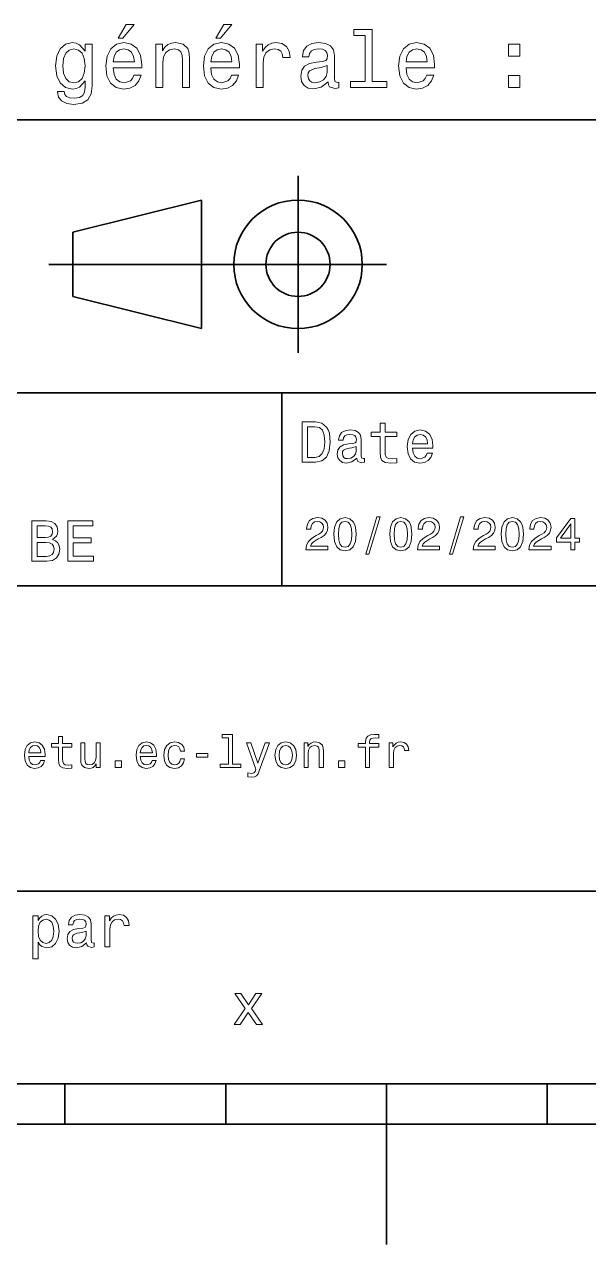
# Model space of a CAD drawing. Extents: x 0 to 297, y 0 to 210.
# Drawn here: x 126 to 161.1, y 0 to 75.9 of the extents above; entities that cross this region are included whole.
import ezdxf

# ---------------------------------------------------------------- set-up
doc = ezdxf.new("R2010")
doc.units = 0

msp = doc.modelspace()

# ---------------------------------------------------------------- linework, layer by layer
at = {"color": 7, "lineweight": 35}
for p, q in [((97.543045, 70), (287.54303, 70)), ((127.5, 61), (148.5, 61)), ((97, 53), (162, 53)), ((97, 41), (162, 41)), ((97, 22), (162, 22)), ((10, 10), (287, 10)), ((97, 10), (287, 10)), ((98.5, 7.5), (198.5, 7.5))]:
    msp.add_line(p, q, dxfattribs=at)
at = {"color": 7, "lineweight": 35, "ltscale": 0.275}
msp.add_line((143, 55.5), (143, 66.5), dxfattribs=at)
at = {"color": 7, "lineweight": 35, "ltscale": 0.206155}
for p, q in [((129, 63), (137, 65)), ((137, 57), (129, 59))]:
    msp.add_line(p, q, dxfattribs=at)
at = {"color": 7, "lineweight": 35, "ltscale": 0.2}
msp.add_line((137, 65), (137, 57), dxfattribs=at)
at = {"color": 7, "lineweight": 35, "ltscale": 0.1}
msp.add_line((129, 59), (129, 63), dxfattribs=at)
at = {"color": 7, "lineweight": 35, "ltscale": 0.3}
msp.add_line((142, 41), (142, 53), dxfattribs=at)
at = {"color": 7, "lineweight": 35, "ltscale": 0.0625}
for p, q in [((128.5, 10), (128.5, 7.5)), ((138.5, 10), (138.5, 7.5)), ((158.5, 10), (158.5, 7.5))]:
    msp.add_line(p, q, dxfattribs=at)
at = {"color": 7, "lineweight": 35, "ltscale": 0.25}
msp.add_line((148.5, 10), (148.5, 0), dxfattribs=at)
at = {"color": 7, "lineweight": 13}
for points in [[(131.811371, 75.074814), (132.108917, 75.074814), (132.809937, 75.932159), (132.315704, 75.932159)], [(137.883423, 75.074814), (138.180969, 75.074814), (138.881973, 75.932159), (138.387741, 75.932159)], [(147.178085, 75.246284), (147.178085, 72.371643), (146.265259, 72.371643), (146.265259, 71.998444), (148.529663, 71.998444), (148.529663, 72.371643), (147.621887, 72.371643), (147.621887, 75.619484), (146.482117, 75.619484), (146.482117, 75.246284)], [(130.187454, 72.119484), (130.187454, 74.706657), (129.763824, 74.706657), (129.763824, 74.267899), (129.415848, 74.666313), (129.204025, 74.767174), (128.966995, 74.802475), (128.538315, 74.701614), (128.205475, 74.419189), (127.988609, 73.965302), (127.912964, 73.355072), (127.988609, 72.739799), (128.205475, 72.285904), (128.538315, 71.998444), (128.966995, 71.902626), (129.209076, 71.937927), (129.410797, 72.028702), (129.763824, 72.411987), (129.763824, 72.028702), (129.72348, 71.726112), (129.612534, 71.509247), (129.400711, 71.383171), (129.082993, 71.337784), (128.805618, 71.368042), (128.608932, 71.443687), (128.492935, 71.574814), (128.457626, 71.751328), (128.028961, 71.751328), (128.028961, 71.731155), (128.094513, 71.408386), (128.296249, 71.166313), (128.619019, 71.009972), (129.05777, 70.954498), (129.582275, 71.030144), (129.930252, 71.241959), (130.126938, 71.610115)], [(131.503738, 73.223946), (133.278961, 73.223946), (133.283997, 73.430717), (133.203308, 74.010689), (132.9814, 74.444412), (132.628372, 74.706657), (132.159363, 74.802475), (131.700424, 74.701614), (131.347397, 74.419189), (131.120453, 73.960258), (131.039764, 73.355072), (131.115417, 72.734756), (131.342346, 72.280861), (131.690338, 71.998444), (132.144226, 71.902626), (132.537598, 71.968185), (132.860367, 72.139656), (133.097397, 72.411987), (133.233566, 72.775101), (132.7948, 72.775101), (132.704025, 72.573372), (132.572906, 72.422073), (132.199707, 72.301041), (131.912231, 72.356514), (131.695374, 72.533028), (131.554169, 72.820488), (131.503738, 73.208817)], [(131.503738, 73.597145), (131.559204, 73.945129), (131.695374, 74.202332), (131.902161, 74.358673), (132.174484, 74.414146), (132.441772, 74.358673), (132.64856, 74.202332), (132.774628, 73.945129), (132.820023, 73.597145)], [(134.151428, 71.998444), (134.59523, 71.998444), (134.59523, 73.561844), (134.640625, 73.919914), (134.78688, 74.182159), (135.013824, 74.343544), (135.316422, 74.40406), (135.558487, 74.35363), (135.709793, 74.217461), (135.785431, 73.990517), (135.810654, 73.687927), (135.810654, 71.998444), (136.254456, 71.998444), (136.254456, 73.778702), (136.234283, 74.136772), (136.143509, 74.434326), (135.845947, 74.706657), (135.381989, 74.802475), (135.124771, 74.767174), (134.907913, 74.671356), (134.721313, 74.509972), (134.575058, 74.293114), (134.575058, 74.706657), (134.151428, 74.706657)], [(137.575775, 73.223946), (139.350998, 73.223946), (139.356049, 73.430717), (139.275345, 74.010689), (139.053452, 74.444412), (138.700424, 74.706657), (138.2314, 74.802475), (137.772461, 74.701614), (137.419434, 74.419189), (137.192505, 73.960258), (137.111801, 73.355072), (137.187454, 72.734756), (137.414398, 72.280861), (137.76239, 71.998444), (138.216278, 71.902626), (138.60965, 71.968185), (138.932404, 72.139656), (139.169434, 72.411987), (139.305603, 72.775101), (138.866852, 72.775101), (138.776062, 72.573372), (138.644943, 72.422073), (138.271744, 72.301041), (137.984283, 72.356514), (137.767426, 72.533028), (137.626221, 72.820488), (137.575775, 73.208817)], [(137.575775, 73.597145), (137.631256, 73.945129), (137.767426, 74.202332), (137.974197, 74.358673), (138.246536, 74.414146), (138.513824, 74.358673), (138.720596, 74.202332), (138.84668, 73.945129), (138.892059, 73.597145)], [(140.389908, 71.998444), (140.83371, 71.998444), (140.83371, 73.546715), (140.879089, 73.919914), (141.015259, 74.187202), (141.237167, 74.348587), (141.534714, 74.40406), (141.756622, 74.368759), (141.923035, 74.267899), (142.023911, 74.096428), (142.059204, 73.864441), (142.508057, 73.864441), (142.44754, 74.272942), (142.281113, 74.565445), (142.003738, 74.741959), (141.625488, 74.802475), (141.368286, 74.762131), (141.146393, 74.66127), (140.949707, 74.489799), (140.793365, 74.257813), (140.793365, 74.706657), (140.389908, 74.706657)], [(144.868286, 72.351471), (144.868286, 72.336342), (144.893509, 72.164871), (144.969147, 72.043831), (145.28688, 71.948013), (145.533997, 71.988358), (145.533997, 72.331299), (145.428085, 72.31617), (145.28688, 72.381729), (145.261658, 72.583458), (145.261658, 73.985474), (145.201141, 74.343544), (145.024628, 74.595703), (144.716995, 74.747002), (144.283264, 74.802475), (143.85965, 74.741959), (143.546967, 74.570488), (143.350281, 74.3032), (143.284714, 73.950172), (143.284714, 73.919914), (143.683136, 73.919914), (143.71843, 74.131729), (143.829376, 74.283028), (144.010941, 74.373802), (144.268143, 74.409103), (144.515259, 74.383888), (144.691772, 74.308243), (144.797684, 74.177116), (144.832977, 73.99556), (144.812805, 73.783745), (144.732117, 73.677841), (144.530396, 73.627403), (144.152145, 73.587059), (143.71843, 73.496284), (143.410797, 73.3349), (143.229248, 73.082741), (143.173767, 72.709541), (143.224197, 72.376686), (143.380539, 72.12957), (143.63269, 71.973228), (143.980682, 71.917755), (144.449707, 72.023659)], [(149.719879, 73.223946), (151.495087, 73.223946), (151.500122, 73.430717), (151.419434, 74.010689), (151.19754, 74.444412), (150.844513, 74.706657), (150.375488, 74.802475), (149.916565, 74.701614), (149.563538, 74.419189), (149.336578, 73.960258), (149.25589, 73.355072), (149.331543, 72.734756), (149.558487, 72.280861), (149.906464, 71.998444), (150.360352, 71.902626), (150.753738, 71.968185), (151.076508, 72.139656), (151.313538, 72.411987), (151.449707, 72.775101), (151.010941, 72.775101), (150.920166, 72.573372), (150.789032, 72.422073), (150.415833, 72.301041), (150.128372, 72.356514), (149.911514, 72.533028), (149.770294, 72.820488), (149.719879, 73.208817)], [(149.719879, 73.597145), (149.775345, 73.945129), (149.911514, 74.202332), (150.118286, 74.358673), (150.390625, 74.414146), (150.657913, 74.358673), (150.864685, 74.202332), (150.990768, 73.945129), (151.036148, 73.597145)], [(156.099548, 73.955215), (156.795517, 73.955215), (156.795517, 74.706657), (156.099548, 74.706657)], [(128.371887, 73.355072), (128.417282, 73.803917), (128.553452, 74.136772), (128.765259, 74.333458), (129.047684, 74.40406), (129.345245, 74.333458), (129.567139, 74.136772), (129.703308, 73.803917), (129.753738, 73.355072), (129.703308, 72.896141), (129.567139, 72.568329), (129.345245, 72.3666), (129.047684, 72.301041), (128.765259, 72.3666), (128.553452, 72.568329), (128.417282, 72.901184)], [(144.817856, 72.946571), (144.757339, 72.684326), (144.595947, 72.48259), (144.353882, 72.351471), (144.056335, 72.306084), (143.864685, 72.331299), (143.728516, 72.411987), (143.642792, 72.5532), (143.617569, 72.749886), (143.637741, 72.926399), (143.71843, 73.052475), (144.041199, 73.193687), (144.449707, 73.254204), (144.817856, 73.375244)], [(156.099548, 71.998444), (156.795517, 71.998444), (156.795517, 72.749886), (156.099548, 72.749886)], [(144.080688, 51.190563), (143.248566, 51.190563), (143.248566, 48.690563), (144.080688, 48.690563), (144.473343, 48.769814), (144.765137, 49.011169), (144.945251, 49.40382), (145.010086, 49.940563), (144.952454, 50.488113), (144.880402, 50.70425), (144.779541, 50.877163), (144.487747, 51.111313), (144.296829, 51.168949)], [(144.055481, 50.891571), (144.329254, 50.837536), (144.516571, 50.671829), (144.628235, 50.376442), (144.664261, 49.940563), (144.624634, 49.519093), (144.51297, 49.223705), (144.322052, 49.047192), (144.055481, 48.989555), (143.583572, 48.989555), (143.583572, 50.891571)], [(148.100861, 50.289986), (148.100861, 49.320965), (148.122482, 49.007565), (148.223343, 48.791428), (148.425079, 48.665348), (148.767288, 48.62212), (149.141937, 48.640129), (149.141937, 48.913906), (148.868149, 48.892292), (148.619598, 48.921112), (148.486313, 49.011169), (148.42868, 49.162464), (148.417862, 49.375), (148.417862, 50.289986), (149.141937, 50.289986), (149.141937, 50.560158), (148.417862, 50.560158), (148.417862, 51.125721), (148.100861, 51.125721), (148.100861, 50.560158), (147.553314, 50.560158), (147.553314, 50.289986)], [(146.656342, 48.942726), (146.656342, 48.931919), (146.674347, 48.809441), (146.728394, 48.722984), (146.955338, 48.654541), (147.131851, 48.683357), (147.131851, 48.928314), (147.056198, 48.917507), (146.955338, 48.96434), (146.937317, 49.108429), (146.937317, 50.109871), (146.894089, 50.365635), (146.768005, 50.54575), (146.548264, 50.65382), (146.23848, 50.693443), (145.935883, 50.650219), (145.71254, 50.52774), (145.572052, 50.336815), (145.525223, 50.084656), (145.525223, 50.063042), (145.809799, 50.063042), (145.835022, 50.21434), (145.914261, 50.322407), (146.043945, 50.387249), (146.227661, 50.412464), (146.404175, 50.394455), (146.530258, 50.34042), (146.605911, 50.246758), (146.631119, 50.117077), (146.616714, 49.965778), (146.559082, 49.890129), (146.414978, 49.854107), (146.144806, 49.825291), (145.835022, 49.760448), (145.61528, 49.645176), (145.485596, 49.465057), (145.445969, 49.19849), (145.481995, 48.960735), (145.593658, 48.784222), (145.773773, 48.67255), (146.022339, 48.632927), (146.357346, 48.708576)], [(150.121765, 49.565922), (151.389771, 49.565922), (151.393372, 49.713619), (151.335739, 50.127884), (151.177231, 50.437683), (150.925079, 50.625), (150.590057, 50.693443), (150.262253, 50.621399), (150.010086, 50.41967), (149.847977, 50.091862), (149.790344, 49.659584), (149.844376, 49.216499), (150.006485, 48.892292), (150.255051, 48.690563), (150.579254, 48.62212), (150.860229, 48.668949), (151.090775, 48.791428), (151.260086, 48.98595), (151.357346, 49.245319), (151.043945, 49.245319), (150.979111, 49.101227), (150.885452, 48.993156), (150.618881, 48.9067), (150.413544, 48.946327), (150.258652, 49.072407), (150.157776, 49.27774), (150.121765, 49.555115)], [(150.121765, 49.832493), (150.161377, 50.081055), (150.258652, 50.264771), (150.406342, 50.376442), (150.600861, 50.416069), (150.791794, 50.376442), (150.939484, 50.264771), (151.029541, 50.081055), (151.061966, 49.832493)], [(146.620316, 49.367798), (146.577087, 49.180477), (146.461823, 49.036385), (146.28891, 48.942726), (146.07637, 48.910305), (145.939484, 48.928314), (145.842224, 48.98595), (145.780975, 49.086815), (145.76297, 49.227306), (145.777374, 49.353386), (145.835022, 49.443443), (146.065567, 49.544312), (146.357346, 49.587536), (146.620316, 49.673992)], [(127.726227, 43.881844), (127.978394, 44.090778), (128.043228, 44.231266), (128.06485, 44.404179), (128.018021, 44.674351), (127.877525, 44.868874), (127.650581, 44.987751), (127.33358, 45.030979), (126.44381, 45.030979), (126.44381, 42.530979), (127.38401, 42.530979), (127.719025, 42.581413), (127.967583, 42.729107), (128.122482, 42.963257), (128.176514, 43.280258), (128.144104, 43.492794), (128.057648, 43.669308), (127.917152, 43.798992)], [(128.688049, 42.530979), (130.273056, 42.530979), (130.273056, 42.833572), (129.019455, 42.833572), (129.019455, 43.680115), (130.136169, 43.680115), (130.136169, 43.979107), (129.019455, 43.979107), (129.019455, 44.728386), (130.244232, 44.728386), (130.244232, 45.030979), (128.688049, 45.030979)], [(143.489914, 43.224785), (144.864563, 43.224785), (144.864563, 43.472622), (143.778107, 43.472622), (143.838623, 43.60807), (143.942368, 43.720463), (144.262253, 43.925072), (144.432281, 44.011528), (144.622482, 44.135448), (144.757935, 44.279541), (144.835739, 44.44957), (144.864563, 44.642651), (144.815567, 44.884727), (144.680115, 45.074928), (144.472626, 45.195965), (144.20462, 45.239193), (143.927963, 45.190201), (143.71759, 45.054756), (143.582138, 44.838619), (143.536026, 44.553314), (143.536026, 44.51297), (143.798279, 44.51297), (143.798279, 44.536022), (143.824219, 44.731991), (143.902023, 44.876083), (144.02594, 44.9683), (144.190201, 45), (144.357361, 44.971184), (144.481277, 44.899136), (144.561966, 44.786743), (144.59079, 44.645535), (144.570602, 44.51297), (144.515854, 44.400578), (144.42363, 44.302593), (144.296829, 44.216141), (144.126801, 44.12392), (143.844391, 43.945248), (143.645538, 43.755043), (143.52739, 43.524498), (143.489914, 43.233429)], [(145.233429, 44.201729), (145.276657, 43.749279), (145.412109, 43.426514), (145.62825, 43.230549), (145.927963, 43.167149), (146.224792, 43.230549), (146.440933, 43.426514), (146.573486, 43.749279), (146.619598, 44.201729), (146.573486, 44.651299), (146.518738, 44.829971), (146.440933, 44.976948), (146.224792, 45.172913), (145.927963, 45.239193), (145.62825, 45.172913), (145.412109, 44.974064), (145.276657, 44.651299)], [(145.510086, 44.201729), (145.533142, 44.550434), (145.605194, 44.801155), (145.734879, 44.948128), (145.927963, 45), (146.118164, 44.948128), (146.247849, 44.801155), (146.319885, 44.550434), (146.342941, 44.201729), (146.319885, 43.850143), (146.247849, 43.599426), (146.118164, 43.45245), (145.927963, 43.403458), (145.734879, 43.45245), (145.605194, 43.599426), (145.533142, 43.850143)], [(147.213257, 42.956772), (147.412109, 42.956772), (148.109512, 45.279541), (147.907791, 45.279541)], [(148.703171, 44.201729), (148.746399, 43.749279), (148.881851, 43.426514), (149.097992, 43.230549), (149.397705, 43.167149), (149.694534, 43.230549), (149.910675, 43.426514), (150.043228, 43.749279), (150.08934, 44.201729), (150.043228, 44.651299), (149.98848, 44.829971), (149.910675, 44.976948), (149.694534, 45.172913), (149.397705, 45.239193), (149.097992, 45.172913), (148.881851, 44.974064), (148.746399, 44.651299)], [(148.979828, 44.201729), (149.002884, 44.550434), (149.074936, 44.801155), (149.20462, 44.948128), (149.397705, 45), (149.587906, 44.948128), (149.71759, 44.801155), (149.789627, 44.550434), (149.812683, 44.201729), (149.789627, 43.850143), (149.71759, 43.599426), (149.587906, 43.45245), (149.397705, 43.403458), (149.20462, 43.45245), (149.074936, 43.599426), (149.002884, 43.850143)], [(150.429398, 43.224785), (151.804047, 43.224785), (151.804047, 43.472622), (150.71759, 43.472622), (150.778107, 43.60807), (150.881851, 43.720463), (151.201736, 43.925072), (151.371765, 44.011528), (151.561966, 44.135448), (151.697418, 44.279541), (151.775223, 44.44957), (151.804047, 44.642651), (151.755051, 44.884727), (151.619598, 45.074928), (151.412109, 45.195965), (151.144104, 45.239193), (150.867447, 45.190201), (150.657059, 45.054756), (150.521622, 44.838619), (150.47551, 44.553314), (150.47551, 44.51297), (150.737762, 44.51297), (150.737762, 44.536022), (150.763687, 44.731991), (150.841507, 44.876083), (150.965424, 44.9683), (151.129684, 45), (151.296829, 44.971184), (151.420746, 44.899136), (151.50145, 44.786743), (151.530258, 44.645535), (151.510086, 44.51297), (151.455338, 44.400578), (151.363113, 44.302593), (151.236313, 44.216141), (151.066284, 44.12392), (150.783859, 43.945248), (150.585022, 43.755043), (150.466858, 43.524498), (150.429398, 43.233429)], [(152.417877, 42.956772), (152.616714, 42.956772), (153.314133, 45.279541), (153.112396, 45.279541)], [(153.899139, 43.224785), (155.273773, 43.224785), (155.273773, 43.472622), (154.187317, 43.472622), (154.247849, 43.60807), (154.351593, 43.720463), (154.671478, 43.925072), (154.841507, 44.011528), (155.031708, 44.135448), (155.167145, 44.279541), (155.244965, 44.44957), (155.273773, 44.642651), (155.224792, 44.884727), (155.08934, 45.074928), (154.881851, 45.195965), (154.613831, 45.239193), (154.337173, 45.190201), (154.126801, 45.054756), (153.991364, 44.838619), (153.945251, 44.553314), (153.945251, 44.51297), (154.207504, 44.51297), (154.207504, 44.536022), (154.233429, 44.731991), (154.311249, 44.876083), (154.435165, 44.9683), (154.599426, 45), (154.766571, 44.971184), (154.890488, 44.899136), (154.971191, 44.786743), (155, 44.645535), (154.979828, 44.51297), (154.925079, 44.400578), (154.832855, 44.302593), (154.706055, 44.216141), (154.536026, 44.12392), (154.253601, 43.945248), (154.054764, 43.755043), (153.9366, 43.524498), (153.899139, 43.233429)], [(155.642654, 44.201729), (155.685883, 43.749279), (155.821335, 43.426514), (156.037476, 43.230549), (156.337173, 43.167149), (156.634003, 43.230549), (156.850143, 43.426514), (156.982712, 43.749279), (157.028824, 44.201729), (156.982712, 44.651299), (156.927963, 44.829971), (156.850143, 44.976948), (156.634003, 45.172913), (156.337173, 45.239193), (156.037476, 45.172913), (155.821335, 44.974064), (155.685883, 44.651299)], [(155.919312, 44.201729), (155.942368, 44.550434), (156.01442, 44.801155), (156.144104, 44.948128), (156.337173, 45), (156.527374, 44.948128), (156.657059, 44.801155), (156.729111, 44.550434), (156.752167, 44.201729), (156.729111, 43.850143), (156.657059, 43.599426), (156.527374, 43.45245), (156.337173, 43.403458), (156.144104, 43.45245), (156.01442, 43.599426), (155.942368, 43.850143)], [(157.368881, 43.224785), (158.743515, 43.224785), (158.743515, 43.472622), (157.657059, 43.472622), (157.71759, 43.60807), (157.821335, 43.720463), (158.14122, 43.925072), (158.311249, 44.011528), (158.50145, 44.135448), (158.636887, 44.279541), (158.714706, 44.44957), (158.743515, 44.642651), (158.694534, 44.884727), (158.559082, 45.074928), (158.351593, 45.195965), (158.083572, 45.239193), (157.806915, 45.190201), (157.596542, 45.054756), (157.461105, 44.838619), (157.414993, 44.553314), (157.414993, 44.51297), (157.677231, 44.51297), (157.677231, 44.536022), (157.703171, 44.731991), (157.780991, 44.876083), (157.904907, 44.9683), (158.069168, 45), (158.236313, 44.971184), (158.360229, 44.899136), (158.440918, 44.786743), (158.469742, 44.645535), (158.44957, 44.51297), (158.394821, 44.400578), (158.302597, 44.302593), (158.175797, 44.216141), (158.005768, 44.12392), (157.723343, 43.945248), (157.524506, 43.755043), (157.406342, 43.524498), (157.368881, 43.233429)], [(159.965424, 43.224785), (160.224792, 43.224785), (160.224792, 43.720463), (160.510086, 43.720463), (160.510086, 43.951008), (160.224792, 43.951008), (160.224792, 45.181557), (159.96254, 45.181557), (159.086456, 43.974064), (159.086456, 43.720463), (159.965424, 43.720463)], [(159.328537, 43.951008), (159.965424, 44.847263), (159.965424, 43.951008)], [(127.265137, 43.993515), (126.775223, 43.993515), (126.775223, 44.731987), (127.293953, 44.731987), (127.48848, 44.710373), (127.625366, 44.645531), (127.708221, 44.533859), (127.737038, 44.368156), (127.704613, 44.20245), (127.618164, 44.087173), (127.470467, 44.015129)], [(127.344383, 42.829971), (126.775223, 42.829971), (126.775223, 43.690922), (127.311966, 43.690922), (127.53891, 43.665707), (127.701012, 43.590057), (127.798279, 43.460373), (127.830696, 43.273052), (127.798279, 43.074928), (127.708221, 42.938038), (127.556923, 42.855186)], [(126.250725, 30.380404), (127.265129, 30.380404), (127.268013, 30.498558), (127.221909, 30.829971), (127.0951, 31.077808), (126.893372, 31.227665), (126.625366, 31.282421), (126.363113, 31.224783), (126.161385, 31.0634), (126.0317, 30.801151), (125.985596, 30.45533), (126.028824, 30.100864), (126.158501, 29.841497), (126.357353, 29.680115), (126.616714, 29.62536), (126.841499, 29.662825), (127.02594, 29.760807), (127.161385, 29.916426), (127.239197, 30.123919), (126.988472, 30.123919), (126.9366, 30.008644), (126.861671, 29.92219), (126.648415, 29.853025), (126.484154, 29.884726), (126.360229, 29.98559), (126.279541, 30.149855), (126.250725, 30.371758)], [(128.103745, 30.959654), (128.103745, 30.184437), (128.121033, 29.933718), (128.201736, 29.760807), (128.363113, 29.659943), (128.636887, 29.62536), (128.9366, 29.639769), (128.9366, 29.858789), (128.717575, 29.841497), (128.518738, 29.864553), (128.412109, 29.9366), (128.365997, 30.057636), (128.357346, 30.227665), (128.357346, 30.959654), (128.9366, 30.959654), (128.9366, 31.175793), (128.357346, 31.175793), (128.357346, 31.628242), (128.103745, 31.628242), (128.103745, 31.175793), (127.66571, 31.175793), (127.66571, 30.959654)], [(130.69165, 31.227665), (130.438049, 31.227665), (130.438049, 30.334293), (130.409225, 30.126801), (130.325653, 29.976944), (130.195969, 29.884726), (130.02594, 29.855907), (129.890488, 29.878962), (129.804031, 29.948126), (129.755051, 30.066282), (129.743515, 30.233429), (129.743515, 31.227665), (129.489914, 31.227665), (129.489914, 30.210375), (129.498566, 30.005764), (129.553314, 29.835733), (129.720459, 29.680115), (129.98848, 29.62536), (130.132568, 29.645533), (130.256485, 29.697405), (130.363113, 29.786743), (130.44957, 29.916426), (130.44957, 29.680115), (130.69165, 29.680115)], [(133.190201, 30.380404), (134.20462, 30.380404), (134.207489, 30.498558), (134.161392, 30.829971), (134.034592, 31.077808), (133.832855, 31.227665), (133.56485, 31.282421), (133.302597, 31.224783), (133.100861, 31.0634), (132.971191, 30.801151), (132.925079, 30.45533), (132.968307, 30.100864), (133.097992, 29.841497), (133.296829, 29.680115), (133.556198, 29.62536), (133.780975, 29.662825), (133.965424, 29.760807), (134.100861, 29.916426), (134.17868, 30.123919), (133.927963, 30.123919), (133.876083, 30.008644), (133.801147, 29.92219), (133.587906, 29.853025), (133.42363, 29.884726), (133.299713, 29.98559), (133.219025, 30.149855), (133.190201, 30.371758)], [(135.688766, 30.714697), (135.939484, 30.714697), (135.887604, 30.945244), (135.763702, 31.126801), (135.570618, 31.239193), (135.319885, 31.282421), (135.043228, 31.224783), (134.832855, 31.0634), (134.700287, 30.801151), (134.654175, 30.449568), (134.697418, 30.100864), (134.827087, 29.841497), (135.031708, 29.680115), (135.311249, 29.62536), (135.559082, 29.668587), (135.752167, 29.789625), (135.884735, 29.979826), (135.942368, 30.233429), (135.700287, 30.233429), (135.657074, 30.072046), (135.57637, 29.951008), (135.461105, 29.87608), (135.319885, 29.853025), (135.144104, 29.89049), (135.017303, 30.005764), (134.939484, 30.193083), (134.913544, 30.458212), (134.939484, 30.717579), (135.020172, 30.904898), (135.149857, 31.020172), (135.319885, 31.060518), (135.469742, 31.034582), (135.582138, 30.9683), (135.657074, 30.858789)], [(138.677246, 31.536022), (138.677246, 29.893372), (138.155624, 29.893372), (138.155624, 29.680115), (139.44957, 29.680115), (139.44957, 29.893372), (138.930847, 29.893372), (138.930847, 31.749279), (138.279541, 31.749279), (138.279541, 31.536022)], [(140.948135, 31.227665), (140.504333, 29.95389), (140.069168, 31.227665), (139.792511, 31.227665), (140.380402, 29.59366), (140.328537, 29.449568), (140.247849, 29.351585), (140.112396, 29.319883), (139.878967, 29.348703), (139.878967, 29.103746), (140.123932, 29.08069), (140.299713, 29.103746), (140.423645, 29.175793), (140.51297, 29.299711), (140.59079, 29.481268), (141.219025, 31.227665)], [(141.567734, 30.45245), (141.613831, 30.100864), (141.746399, 29.841497), (141.956787, 29.680115), (142.239197, 29.62536), (142.518738, 29.680115), (142.729111, 29.838615), (142.861679, 30.097982), (142.910675, 30.45245), (142.861679, 30.804033), (142.729111, 31.066282), (142.518738, 31.224783), (142.239197, 31.282421), (141.956787, 31.224783), (141.746399, 31.0634), (141.613831, 30.804033)], [(143.377533, 29.680115), (143.631134, 29.680115), (143.631134, 30.573486), (143.657074, 30.778097), (143.740646, 30.927954), (143.870331, 31.020172), (144.043243, 31.054754), (144.181564, 31.025936), (144.268021, 30.948126), (144.311249, 30.818443), (144.325653, 30.645533), (144.325653, 29.680115), (144.579254, 29.680115), (144.579254, 30.697407), (144.567734, 30.902018), (144.515854, 31.072046), (144.345825, 31.227665), (144.080704, 31.282421), (143.933731, 31.262247), (143.809814, 31.207493), (143.703186, 31.115273), (143.619598, 30.991354), (143.619598, 31.227665), (143.377533, 31.227665)], [(147.198853, 30.959654), (147.198853, 29.680115), (147.452454, 29.680115), (147.452454, 30.959654), (148.028824, 30.959654), (148.028824, 31.175793), (147.452454, 31.175793), (147.452454, 31.270893), (147.472626, 31.386166), (147.53891, 31.463976), (147.651306, 31.510086), (147.812683, 31.527376), (148.028824, 31.51585), (148.028824, 31.734869), (147.755051, 31.749279), (147.507217, 31.723343), (147.334305, 31.645533), (147.23056, 31.510086), (147.198853, 31.317001), (147.198853, 31.175793), (146.734879, 31.175793), (146.734879, 30.959654)], [(148.677246, 29.680115), (148.930847, 29.680115), (148.930847, 30.56484), (148.956787, 30.778097), (149.034592, 30.930836), (149.161392, 31.023054), (149.331421, 31.054754), (149.458221, 31.034582), (149.553314, 30.976944), (149.610962, 30.878962), (149.631134, 30.746397), (149.887619, 30.746397), (149.853027, 30.979826), (149.757935, 31.146973), (149.599426, 31.247837), (149.383301, 31.282421), (149.236328, 31.259365), (149.109528, 31.201729), (148.997131, 31.103746), (148.907791, 30.971182), (148.907791, 31.227665), (148.677246, 31.227665)], [(126.250725, 30.593658), (126.282425, 30.792507), (126.360229, 30.93948), (126.478386, 31.028818), (126.63401, 31.060518), (126.786743, 31.028818), (126.9049, 30.93948), (126.976944, 30.792507), (127.002884, 30.593658)], [(133.190201, 30.593658), (133.221909, 30.792507), (133.299713, 30.93948), (133.417877, 31.028818), (133.573486, 31.060518), (133.726227, 31.028818), (133.844391, 30.93948), (133.916428, 30.792507), (133.942368, 30.593658)], [(136.685883, 30.340057), (137.383286, 30.340057), (137.383286, 30.567722), (136.685883, 30.567722)], [(141.827087, 30.45533), (141.853027, 30.714697), (141.933716, 30.902018), (142.063416, 31.01729), (142.239197, 31.057636), (142.412109, 31.01729), (142.541794, 30.904898), (142.622482, 30.714697), (142.651306, 30.45533), (142.622482, 30.193083), (142.541794, 30.002882), (142.412109, 29.887608), (142.239197, 29.850143), (142.063416, 29.887608), (141.933716, 30.002882), (141.853027, 30.193083)], [(131.631134, 29.680115), (132.028824, 29.680115), (132.028824, 30.10951), (131.631134, 30.10951)], [(145.510101, 29.680115), (145.907791, 29.680115), (145.907791, 30.10951), (145.510101, 30.10951)], [(126.829254, 20.166426), (126.829254, 20.465418), (126.512253, 20.465418), (126.512253, 17.7817), (126.829254, 17.7817), (126.829254, 18.826368), (126.940926, 18.657061), (127.067009, 18.545389), (127.38401, 18.462536), (127.6866, 18.530979), (127.924355, 18.736311), (128.079254, 19.060518), (128.136887, 19.5), (128.079254, 19.935879), (127.924355, 20.260086), (127.6866, 20.461815), (127.38401, 20.533861), (127.211098, 20.512247), (127.0634, 20.443804), (126.937325, 20.328529)], [(129.847992, 18.78314), (129.847992, 18.772333), (129.865997, 18.649855), (129.920029, 18.5634), (130.146973, 18.494957), (130.323486, 18.523775), (130.323486, 18.768732), (130.247849, 18.757925), (130.146973, 18.804754), (130.128967, 18.948847), (130.128967, 19.950287), (130.085739, 20.206051), (129.959656, 20.386166), (129.739914, 20.494236), (129.430115, 20.533861), (129.127533, 20.490633), (128.904175, 20.368155), (128.763687, 20.177233), (128.716858, 19.925072), (128.716858, 19.903458), (129.00145, 19.903458), (129.026657, 20.054754), (129.105911, 20.162823), (129.235596, 20.227665), (129.419312, 20.252882), (129.595825, 20.234869), (129.721909, 20.180836), (129.797562, 20.087175), (129.822769, 19.957493), (129.808365, 19.806194), (129.750732, 19.730547), (129.606628, 19.694523), (129.336456, 19.665705), (129.026657, 19.600864), (128.806915, 19.48559), (128.677246, 19.305475), (128.637619, 19.038904), (128.67363, 18.801151), (128.785309, 18.62464), (128.965424, 18.512968), (129.213989, 18.473343), (129.548996, 18.54899)], [(130.986313, 18.530979), (131.303314, 18.530979), (131.303314, 19.636887), (131.335739, 19.903458), (131.432999, 20.094379), (131.591507, 20.209654), (131.804047, 20.249279), (131.96254, 20.224062), (132.081421, 20.152016), (132.153473, 20.029537), (132.17868, 19.863832), (132.499283, 19.863832), (132.456055, 20.155619), (132.337189, 20.364553), (132.139053, 20.490633), (131.868881, 20.533861), (131.685165, 20.505043), (131.526657, 20.432997), (131.386169, 20.310518), (131.274506, 20.144812), (131.274506, 20.465418), (130.986313, 20.465418)], [(127.329971, 18.747118), (127.117439, 18.793947), (126.96254, 18.93804), (126.86528, 19.17219), (126.832855, 19.5), (126.86528, 19.824207), (126.96254, 20.058357), (127.117439, 20.198847), (127.329971, 20.249279), (127.524498, 20.198847), (127.679398, 20.054754), (127.776657, 19.820604), (127.812683, 19.5), (127.776657, 19.175793), (127.679398, 18.93804), (127.524498, 18.793947)], [(129.811966, 19.208212), (129.768738, 19.020893), (129.653458, 18.876801), (129.48056, 18.78314), (129.268021, 18.750719), (129.131134, 18.768732), (129.033875, 18.826368), (128.972626, 18.927233), (128.95462, 19.067722), (128.969025, 19.193804), (129.026657, 19.283861), (129.257202, 19.384726), (129.548996, 19.427954), (129.811966, 19.514408)], [(139.400574, 13.690562), (139.89769, 14.443444), (140.40921, 13.690562), (140.791061, 13.690562), (140.099411, 14.688401), (140.751434, 15.625), (140.384003, 15.625), (139.912094, 14.92255), (139.440201, 15.625), (139.065552, 15.625), (139.706772, 14.684798), (139.029526, 13.690562)]]:
    msp.add_lwpolyline(points, close=True, dxfattribs=at)
at = {"color": 7, "lineweight": 35}
for radius in [4, 2]:
    msp.add_circle((143, 61), radius, dxfattribs=at)

doc.saveas('drawing.dxf')
